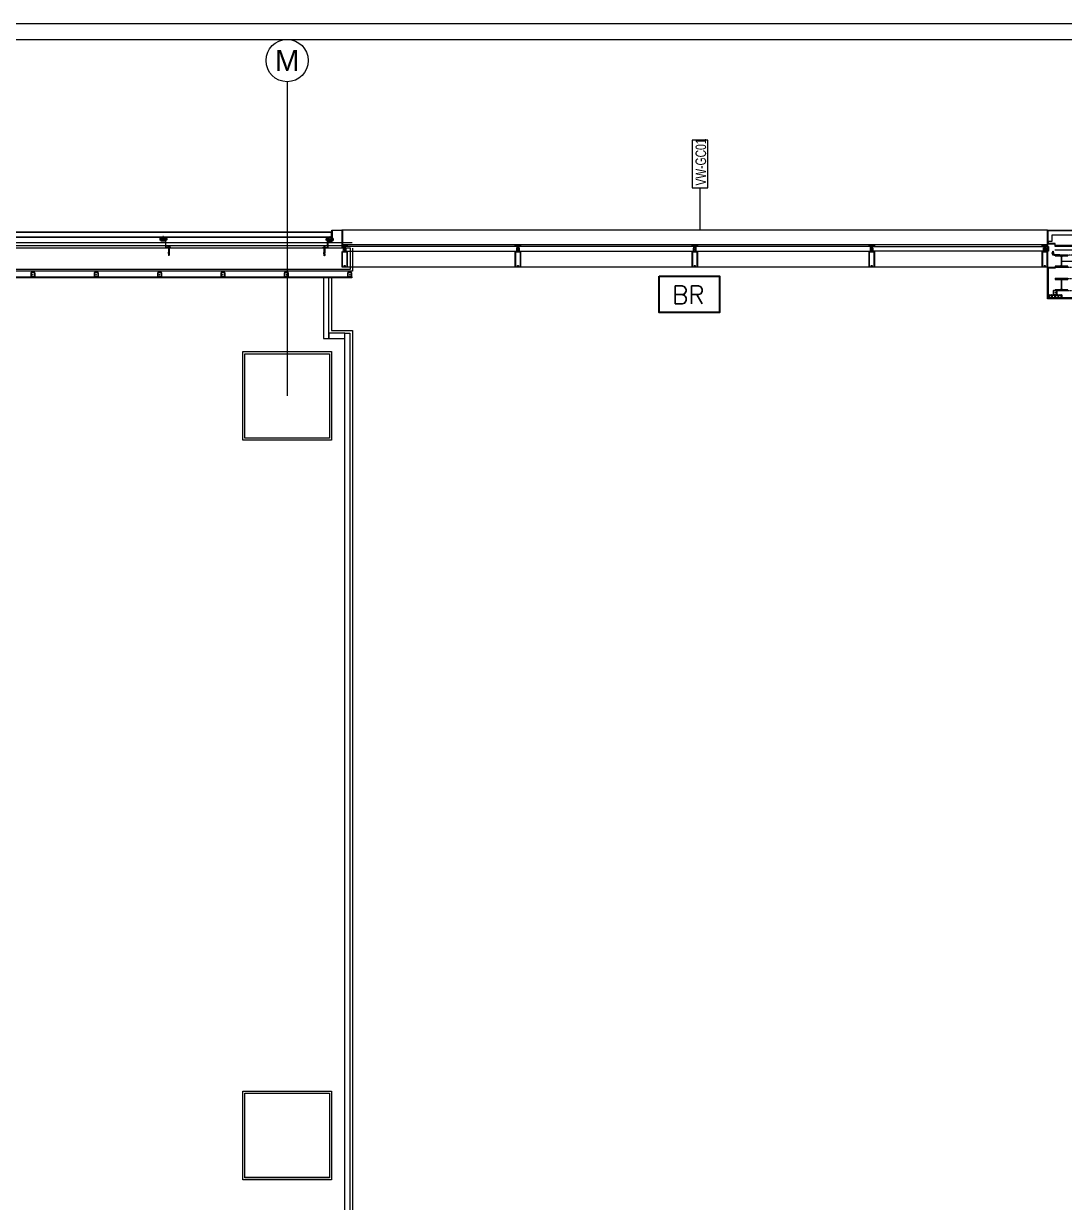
# Model space of a CAD drawing. Extents: x -3709 to 34975, y -230 to 8245.
# Drawn here: x 25986 to 26972, y 3089 to 4205 of the extents above; entities that cross this region are included whole.
import ezdxf
from ezdxf.enums import TextEntityAlignment as Align

# ---------------------------------------------------------------- set-up
doc = ezdxf.new("R2010")
doc.units = 0
for name, pattern in [('DOT2', [0.125, 0, -0.125]), ('Grundrisse$0$AUSGEZOGEN', [2, 1, 1]), ('HIDDEN', [0.375, 0.25, -0.125])]:
    doc.linetypes.add(name, pattern=pattern)
doc.layers.get('0').update_dxf_attribs({"color": 9, "lineweight": 9})
for name, color, linetype, lineweight in [('00', 9, 'Continuous', 9), ('01', 9, 'Continuous', 9), ('06C', 9, 'Continuous', 9), ('06D', 9, 'Continuous', 9), ('09P', 9, 'Continuous', 9), ('10', 9, 'Continuous', 9), ('10A', 9, 'Continuous', 9), ('11', 9, 'Continuous', 9), ('14', 9, 'Continuous', 9), ('15', 9, 'Continuous', 9), ('20', 9, 'DOT2', 9), ('22', 8, 'Continuous', 9), ('24', 9, 'Continuous', 9), ('33', 9, 'BATTING', 9), ('40A', 9, 'Continuous', 9), ('E-YANGIN', 7, 'Continuous', 30)]:
    doc.layers.add(name, color=color, linetype=linetype, lineweight=lineweight)
doc.styles.add('Arial', font='arial.ttf', dxfattribs={"height": 2.5})
doc.styles.add('E-YAZI', font='txttw.shx')
doc.linetypes.add('BATTING', pattern='A,0.0001,-0.1,[134,ltypeshp.shx,S=0.1,R=0,X=-0.1,Y=0],-0.2,[134,ltypeshp.shx,S=0.1,R=180,X=0.1,Y=0],-0.1', length=0.4001)

# ---------------------------------------------------------------- blocks, each defined once
blk = doc.blocks.new('p-kolon-80x80-vw')
at = {"layer": '01'}
blk.add_lwpolyline([(-40, -40), (-40, 40), (40, 40), (40, -40)], close=True, dxfattribs=at)
blk = doc.blocks.new('p-profil-21')
at = {"layer": '10A', "linetype": 'Continuous'}
for points in [[(2.4, 20.8), (2.3, 20.9), (-2.3, 20.9), (-2.4, 20.8), (-2.4, 20.2), (-2.3, 20.2), (-2.3, 20.1), (-2.4, 19.8), (-2.5, 19.8), (-2.5, 20.8), (-2.4, 21), (-2.4, 21), (2.3, 21), (2.5, 20.9), (2.5, 20.8), (2.5, 19.8), (2.4, 19.8), (2.3, 20.1), (2.3, 20.2), (2.4, 20.2)], [(2.5, 14.7), (2.5, 0.1), (2.5, 0), (2.3, 0), (-2.4, 0), (-2.5, 0.1), (-2.5, 0.1), (-2.5, 14.7), (-2.3, 14.7), (-2.2, 14.7), (-2.2, 14.6), (-2.3, 14.6), (-2.3, 14.4), (-1.9, 14.4), (-1.9, 14.4), (-1.8, 14.4), (-1.4, 14.4), (-1.4, 14.6), (-1.5, 14.6), (-1.5, 14.7), (-1.4, 14.7), (-1.1, 14.7), (-1.1, 14.6), (-1.2, 14.6), (-1.2, 14.4), (-0.7, 14.4), (-0.5, 14.5), (-0.5, 14.6), (-0.5, 15.7), (-0.5, 15.7), (-0.4, 15.7), (-0.2, 15.6), (-0.2, 15.6), (-0.2, 15.5), (-0.2, 15.4), (-0.2, 15.4), (-0.2, 15.4), (-0.2, 15.2), (-0.2, 15.2), (-0.2, 15.2), (-0.2, 15), (-0.2, 15), (-0.2, 15), (-0.2, 14.9), (-0.2, 14.8), (-0.2, 14.8), (-0.2, 14.7), (-0.2, 14.7), (-0.2, 14.6), (-0.2, 14.6), (-0.1, 14.4), (0, 14.3), (0.1, 14.4), (0.2, 14.6), (0.2, 14.7), (0.2, 14.7), (0.2, 14.8), (0.2, 14.9), (0.2, 14.9), (0.2, 15), (0.2, 15.1), (0.2, 15.1), (0.2, 15.1), (0.2, 15.3), (0.2, 15.3), (0.2, 15.3), (0.2, 15.4), (0.2, 15.5), (0.2, 15.5), (0.2, 15.6), (0.3, 15.6), (0.4, 15.7), (0.5, 15.7), (0.5, 15.7), (0.5, 14.6), (0.6, 14.5), (0.6, 14.4), (1.2, 14.4), (1.2, 14.6), (1.1, 14.6), (1.1, 14.7), (1.5, 14.7), (1.5, 14.7), (1.5, 14.6), (1.4, 14.6), (1.4, 14.4), (1.9, 14.4), (1.9, 14.4), (1.9, 14.4), (2.4, 14.4), (2.4, 14.6), (2.2, 14.6), (2.2, 14.7), (2.3, 14.7)], [(-2.1, 19.9), (-2, 19.9), (-2, 19.9), (-2, 19.8), (-2.4, 19.8), (-2.3, 20.2), (-2.2, 20.2), (-2.3, 20.2), (-2.3, 20.3), (-2.3, 20.3), (-2.3, 20.5), (-2.2, 20.6), (-2.1, 20.8), (-2.1, 20.8), (-2.1, 20.8), (-2.1, 20.7), (-2.1, 20.4), (-2, 20.3), (-1.1, 20.3), (-1, 20.2), (-1, 20.1), (-0.9, 20), (0, 20), (0, 20), (0, 20), (0.9, 20), (1, 20.1), (1, 20.2), (1.1, 20.3), (2, 20.3), (2, 20.4), (2, 20.7), (2.1, 20.8), (2.1, 20.8), (2.1, 20.8), (2.2, 20.6), (2.3, 20.5), (2.3, 20.3), (2.3, 20.3), (2.3, 20.2), (2.2, 20.2), (2.2, 20.2), (2.3, 19.8), (2, 19.8), (1.9, 19.9), (1.9, 19.9), (2.1, 19.9), (2.1, 20.1), (2, 20.2), (1.1, 20.2), (1.1, 19.9), (1.2, 19.9), (1.2, 19.9), (1.2, 19.8), (-1.2, 19.8), (-1.3, 19.9), (-1.3, 19.9), (-1.1, 19.9), (-1.1, 20.2), (-2, 20.2), (-2.1, 20.1)]]:
    blk.add_lwpolyline(points, close=True, dxfattribs=at)
blk.add_lwpolyline([(2.3, 14.1), (-2.3, 14.1), (-2.3, 0.2), (-0.2, 0.2), (-0.1, 0.3), (-0.1, 0.7), (-0.2, 0.8), (-0.2, 0.8), (-0.3, 0.8), (-0.3, 0.9), (-0.3, 0.9), (-0.4, 1), (-0.4, 1), (-0.4, 1), (-0.4, 1.1), (-0.5, 1.2), (-0.5, 1.2), (-0.5, 1.3), (-0.4, 1.3), (-0.4, 1.4), (-0.4, 1.4), (-0.4, 1.5), (-0.3, 1.5), (-0.3, 1.6), (-0.2, 1.6), (-0.1, 1.5), (-0.1, 1.3), (-0.2, 1.3), (-0.2, 1.3), (-0.2, 1.2), (-0.2, 1.1), (-0.2, 1.1), (-0.1, 1.1), (-0.1, 1), (0, 1), (0.1, 1), (0.1, 1.1), (0.1, 1.1), (0.2, 1.1), (0.2, 1.2), (0.2, 1.3), (0.1, 1.3), (0.1, 1.3), (0.1, 1.4), (0.1, 1.5), (0.2, 1.6), (0.3, 1.6), (0.3, 1.5), (0.3, 1.5), (0.4, 1.4), (0.4, 1.4), (0.4, 1.3), (0.4, 1.3), (0.4, 1.2), (0.4, 1.2), (0.4, 1.1), (0.4, 1), (0.4, 1), (0.4, 1), (0.3, 0.9), (0.3, 0.9), (0.2, 0.8), (0.2, 0.8), (0.2, 0.8), (0.1, 0.7), (0.1, 0.3), (0.1, 0.2), (2.3, 0.2), (2.3, 14.1)], dxfattribs=at)
at = {"layer": '10A', "linetype": 'Grundrisse$0$AUSGEZOGEN'}
for points in [[(-0.9, 18.2), (-0.9, 18.2), (-0.5, 18.3), (-0.5, 18.2), (-0.6, 18.1), (-0.6, 18.1), (-0.9, 18.1), (-1, 18), (-1.1, 17.9), (-1.1, 17.6), (-1.1, 17.5), (-1.2, 17.5), (-1.2, 17.6), (-1.2, 17.9), (-1.2, 17.9), (-1.2, 18), (-1.2, 18), (-1.1, 18), (-1.1, 18.1), (-1.1, 18.1), (-1, 18.2), (-1, 18.2)], [(-0.9, 17.3), (-0.9, 17.3), (-0.5, 17.4), (-0.5, 17.3), (-0.6, 17.2), (-0.6, 17.2), (-0.9, 17.2), (-1, 17.1), (-1.1, 17), (-1.1, 16.7), (-1.1, 16.7), (-1.2, 16.6), (-1.2, 16.7), (-1.2, 17), (-1.2, 17), (-1.2, 17.1), (-1.2, 17.1), (-1.1, 17.2), (-1.1, 17.2), (-1.1, 17.2), (-1, 17.3), (-1, 17.3)], [(-0.9, 16.4), (-0.9, 16.5), (-0.5, 16.5), (-0.5, 16.4), (-0.6, 16.3), (-0.6, 16.3), (-0.9, 16.3), (-1, 16.2), (-1.1, 16.1), (-1.1, 15.8), (-1.1, 15.8), (-1.2, 15.8), (-1.2, 15.8), (-1.2, 16.1), (-1.2, 16.1), (-1.2, 16.2), (-1.2, 16.2), (-1.1, 16.3), (-1.1, 16.3), (-1.1, 16.4), (-1, 16.4), (-1, 16.4)], [(0.5, 15.8), (0.3, 15.8), (0.2, 15.7), (0.2, 15.6), (0.2, 15.4), (0.2, 15.2), (0.2, 15.2), (0.2, 15.1), (0.2, 15.1), (0.2, 15.1), (0.2, 14.9), (0.2, 14.8), (0.2, 14.8), (0.1, 14.6), (0, 14.6), (-0.1, 14.6), (-0.2, 14.8), (-0.2, 14.8), (-0.2, 14.9), (-0.2, 15.1), (-0.2, 15.1), (-0.2, 15.1), (-0.2, 15.2), (-0.2, 15.2), (-0.2, 15.4), (-0.2, 15.6), (-0.2, 15.7), (-0.3, 15.8), (-0.5, 15.8), (-0.5, 18.6), (-0.5, 18.7), (-0.4, 18.9), (-0.4, 19), (-0.4, 19), (-0.5, 19), (-0.5, 19), (-0.5, 19), (-0.5, 19.6), (-0.4, 19.7), (-0.3, 19.6), (-0.3, 19.5), (-0.3, 19.5), (-0.4, 19.5), (-0.4, 19.2), (-0.3, 19.1), (0, 18.8), (0, 18.8), (0, 18.8), (0.3, 19.1), (0.4, 19.2), (0.4, 19.5), (0.3, 19.5), (0.3, 19.5), (0.3, 19.6), (0.4, 19.7), (0.5, 19.6), (0.5, 19.6), (0.5, 19), (0.5, 19), (0.4, 19), (0.4, 19), (0.4, 18.9), (0.5, 18.7), (0.5, 18.6)], [(0.9, 18.2), (0.9, 18.2), (0.5, 18.3), (0.5, 18.2), (0.5, 18.1), (0.6, 18.1), (0.9, 18.1), (1, 18), (1.1, 17.9), (1.1, 17.6), (1.1, 17.5), (1.1, 17.5), (1.2, 17.6), (1.2, 17.9), (1.2, 17.9), (1.2, 18), (1.1, 18), (1.1, 18), (1.1, 18.1), (1.1, 18.1), (1, 18.2), (1, 18.2)], [(0.9, 17.3), (0.9, 17.3), (0.5, 17.4), (0.5, 17.3), (0.5, 17.2), (0.6, 17.2), (0.9, 17.2), (1, 17.1), (1.1, 17), (1.1, 16.7), (1.1, 16.7), (1.1, 16.6), (1.2, 16.7), (1.2, 17), (1.2, 17), (1.2, 17.1), (1.1, 17.1), (1.1, 17.2), (1.1, 17.2), (1.1, 17.2), (1, 17.3), (1, 17.3)], [(0.9, 16.4), (0.9, 16.5), (0.5, 16.5), (0.5, 16.4), (0.5, 16.3), (0.6, 16.3), (0.9, 16.3), (1, 16.2), (1.1, 16.1), (1.1, 15.8), (1.1, 15.8), (1.1, 15.8), (1.2, 15.8), (1.2, 16.1), (1.2, 16.1), (1.2, 16.2), (1.1, 16.2), (1.1, 16.3), (1.1, 16.3), (1.1, 16.4), (1, 16.4), (1, 16.4)]]:
    blk.add_lwpolyline(points, close=True, dxfattribs=at)
blk = doc.blocks.new('*U52')
for points in [[(-0.1, -0.4), (-0.6, -0.4), (-0.6, 0.4), (-0.1, 0.4)], [(-0.1, 0.6), (0, 0.6), (0, -0.6), (-0.1, -0.6)], [(0.8, 0.6), (0.7, 0.6), (0.7, -0.6), (0.8, -0.6)], [(0.8, -0.4), (1.3, -0.4), (1.3, 0.4), (0.8, 0.4)]]:
    blk.add_lwpolyline(points, close=True)
for points in [[(0.7, 0.2), (0, 0.2)], [(0.7, -0.2), (0, -0.2)]]:
    blk.add_lwpolyline(points)
blk = doc.blocks.new('*U698')
for points in [[(-0.1, -0.4), (-0.6, -0.4), (-0.6, 0.4), (-0.1, 0.4)], [(-0.1, 0.6), (0, 0.6), (0, -0.6), (-0.1, -0.6)], [(1.1, 0.6), (1, 0.6), (1, -0.6), (1.1, -0.6)], [(1.1, -0.4), (1.5, -0.4), (1.5, 0.4), (1.1, 0.4)]]:
    blk.add_lwpolyline(points, close=True)
for points in [[(1, 0.2), (0, 0.2)], [(1, -0.2), (0, -0.2)]]:
    blk.add_lwpolyline(points)
blk = doc.blocks.new('*U697')
for points in [[(-0.1, -0.4), (-0.6, -0.4), (-0.6, 0.4), (-0.1, 0.4)], [(-0.1, 0.6), (0, 0.6), (0, -0.6), (-0.1, -0.6)], [(1.3, 0.6), (1.2, 0.6), (1.2, -0.6), (1.3, -0.6)], [(1.3, -0.4), (1.8, -0.4), (1.8, 0.4), (1.3, 0.4)]]:
    blk.add_lwpolyline(points, close=True)
for points in [[(1.2, 0.2), (0, 0.2)], [(1.2, -0.2), (0, -0.2)]]:
    blk.add_lwpolyline(points)
blk = doc.blocks.new('Prf-40x40')
for points in [[(1.5, -2), (-1.5, -2, -0.414214), (-2, -1.5), (-2, 1.5, -0.414214), (-1.5, 2), (1.5, 2, -0.414214), (2, 1.5), (2, -1.5, -0.414214)], [(1.5, -1.7), (-1.5, -1.7, -0.414214), (-1.7, -1.5), (-1.7, 1.5, -0.414214), (-1.5, 1.7), (1.5, 1.7, -0.414214), (1.7, 1.5), (1.7, -1.5, -0.414214)]]:
    blk.add_lwpolyline(points, format="xyb", close=True)
blk.add_point((0, 0))
blk = doc.blocks.new('VIDA-GY2')
for p, q in [((0, 6), (-3, 6)), ((0, 5), (-3, 5)), ((0, 9), (0, 6)), ((0, 9), (0, 6)), ((3, 6), (0, 6)), ((0, 5), (0, 2)), ((0, 5), (0, 2)), ((3, 5), (0, 5))]:
    blk.add_line(p, q)
blk.add_circle((0, 5), 5.4)
for centre, start, end in [((-1, 5), 166.2259, 193.7741), ((0, 7), 76.2259, 103.7741), ((0, 4), 256.2259, 283.7741), ((1, 5), 346.2259, 13.7741)]:
    blk.add_arc(centre, 2.1, start, end)
blk = doc.blocks.new('A$C24435FA4')
for p, q in [((6.8, 6.2, 0), (4, 6.2, 0)), ((4.2, 1.1, 0), (4, 1.1, 0)), ((4, 1.1, 0), (4, -1.1, 0)), ((4.2, 1.1, 0), (4.2, -1.1, 0)), ((4.3, 5.3, 0), (6.8, 5.3, 0)), ((4.3, 5.3, 0), (4.3, -5.3, 0)), ((4.3, -5.3, 0), (4.3, 5.3, 0)), ((4.3, 0.9, 0), (4.9, 0.9, 0)), ((4.3, 0.5, 0), (4.9, 0.5, 0)), ((5, 0.7, 0), (5, -0.7, 0)), ((5, 0.5, 0), (6.3, 0.5, 0)), ((5.2, -0.5, 0), (5.2, 0.5, 0)), ((5.3, -0.5, 0), (5.3, 0.5, 0)), ((5.5, -0.5, 0), (5.5, 0.5, 0)), ((5.7, -0.5, 0), (5.7, 0.5, 0)), ((5.8, -0.5, 0), (5.8, 0.5, 0)), ((6, -0.5, 0), (6, 0.5, 0)), ((6.1, -0.5, 0), (6.1, 0.5, 0)), ((6.3, -0.5, 0), (6.3, 0.5, 0)), ((6.8, 5.2, 0), (6.8, 6.2, 0)), ((6.8, -5.3, 0), (6.8, 5.3, 0)), ((4.2, -1.1, 0), (4, -1.1, 0)), ((4, -6.3, 0), (6.8, -6.3)), ((4.3, -0.5, 0), (4.9, -0.5, 0)), ((4.3, -1, 0), (4.9, -1, 0)), ((4.3, -5.3, 0), (6.8, -5.3, 0)), ((5, -0.5, 0), (6.3, -0.5, 0)), ((6.8, -6.3, 0), (6.8, -5.3, 0))]:
    blk.add_line(p, q)
for centre, radius, start, end in [((4.1, 6.3, 0), 0.129, 200.3002, 318.4444), ((4.1, 6.1, 0), 0.129, 200.3002, 318.4444), ((4.1, 5.9, 0), 0.129, 200.3002, 318.4444), ((4.1, 5.7, 0), 0.129, 200.3002, 318.4444), ((4.1, 5.5, 0), 0.129, 200.3002, 318.4444), ((4.1, 5.3, 0), 0.129, 200.3002, 318.4444), ((4.1, 5.1, 0), 0.129, 200.3002, 318.4444), ((4.1, 4.9, 0), 0.129, 200.3002, 318.4444), ((4.1, 4.7, 0), 0.129, 200.3002, 318.4444), ((4.1, 4.5, 0), 0.129, 200.3002, 318.4444), ((4.1, 4.3, 0), 0.129, 200.3002, 318.4444), ((4.1, 4.1, 0), 0.129, 200.3002, 318.4444), ((4.1, 3.9, 0), 0.129, 200.3002, 318.4444), ((4.1, 3.7, 0), 0.129, 200.3002, 318.4444), ((4.1, 3.5, 0), 0.129, 200.3002, 318.4444), ((4.1, 3.3, 0), 0.129, 200.3002, 318.4444), ((4.1, 3.1, 0), 0.129, 200.3002, 318.4444), ((4.1, 2.9, 0), 0.129, 200.3002, 318.4444), ((4.1, 2.7, 0), 0.129, 200.3002, 318.4444), ((4.1, 2.5, 0), 0.129, 200.3002, 318.4444), ((4.1, 2.3, 0), 0.129, 200.3002, 318.4444), ((4.1, 2.1, 0), 0.129, 200.3002, 318.4444), ((4.1, 1.9, 0), 0.129, 200.3002, 318.4444), ((4.1, 1.7, 0), 0.129, 200.3002, 318.4444), ((4.1, 1.5, 0), 0.129, 200.3002, 318.4444), ((4.1, 1.3, 0), 0.129, 200.3002, 318.4444), ((4.1, 1.1, 0), 0.129, 200.3002, 318.4444), ((4.1, 0.9, 0), 0.129, 200.3002, 318.4444), ((4.1, 0.7, 0), 0.129, 200.3002, 318.4444), ((4.1, 0.5, 0), 0.129, 200.3002, 318.4444), ((4.1, 0.3, 0), 0.129, 200.3002, 318.4444), ((4.1, 0.1, 0), 0.129, 200.3002, 318.4444), ((4.5, 0.7), 0.303, 132.075, 227.925), ((5.5, 0), 1.3, 157.3801, 202.6199), ((4.7, 0.7), 0.303, 312.075, 47.925), ((3.7, 0), 1.3, 337.3801, 22.6199), ((4.1, -0.1, 0), 0.129, 200.3002, 318.4444), ((4.1, -0.3, 0), 0.129, 200.3002, 318.4444), ((4.1, -0.5, 0), 0.129, 200.3002, 318.4444), ((4.1, -0.7, 0), 0.129, 200.3002, 318.4444), ((4.1, -0.9, 0), 0.129, 200.3002, 318.4444), ((4.1, -1.1, 0), 0.129, 200.3002, 318.4444), ((4.1, -1.3, 0), 0.129, 200.3002, 318.4444), ((4.1, -1.5, 0), 0.129, 200.3002, 318.4444), ((4.1, -1.7, 0), 0.129, 200.3002, 318.4444), ((4.1, -1.9, 0), 0.129, 200.3002, 318.4444), ((4.1, -2.1, 0), 0.129, 200.3002, 318.4444), ((4.1, -2.3, 0), 0.129, 200.3002, 318.4444), ((4.1, -2.5, 0), 0.129, 200.3002, 318.4444), ((4.1, -2.7, 0), 0.129, 200.3002, 318.4444), ((4.1, -2.9, 0), 0.129, 200.3002, 318.4444), ((4.1, -3.1, 0), 0.129, 200.3002, 318.4444), ((4.1, -3.3, 0), 0.129, 200.3002, 318.4444), ((4.1, -3.5, 0), 0.129, 200.3002, 318.4444), ((4.1, -3.7, 0), 0.129, 200.3002, 318.4444), ((4.1, -3.9, 0), 0.129, 200.3002, 318.4444), ((4.1, -4.1, 0), 0.129, 200.3002, 318.4444), ((4.1, -4.3, 0), 0.129, 200.3002, 318.4444), ((4.1, -4.5, 0), 0.129, 200.3002, 318.4444), ((4.1, -4.7, 0), 0.129, 200.3002, 318.4444), ((4.1, -4.9, 0), 0.129, 200.3002, 318.4444), ((4.1, -5.1, 0), 0.129, 200.3002, 318.4444), ((4.1, -5.3, 0), 0.129, 200.3002, 318.4444), ((4.1, -5.5, 0), 0.129, 200.3002, 318.4444), ((4.1, -5.7, 0), 0.129, 200.3002, 318.4444), ((4.1, -5.9, 0), 0.129, 200.3002, 318.4444), ((4.1, -6.1, 0), 0.129, 200.3002, 318.4444), ((4.5, -0.7), 0.303, 132.075, 227.925), ((4.7, -0.7), 0.303, 312.075, 47.925)]:
    blk.add_arc(centre, radius, start, end)
at = {"xscale": 0.09999999997671699, "yscale": 0.09999999997671699, "zscale": 0.09999999997671699, "rotation": 179.9999994663915}
for p in [(5.6, 3.5, 0), (5.6, -2.5, 0)]:
    blk.add_blockref('VIDA-GY2', p, dxfattribs=at)
at = {"layer": '10'}
blk.add_blockref('Prf-40x40', (2, 0), dxfattribs=at)
blk = doc.blocks.new('p-cephe-kose')
at = {"layer": '09P'}
h = blk.add_hatch(dxfattribs=at)
h.set_pattern_fill('ANSI31', color=256, scale=2, angle=180, style=0)
h.set_pattern_definition([(315, (-235.27782, -19.0209), (-0.176777, -0.176777), [])])
h.paths.add_polyline_path([(-228.2, -23.6), (-235, -23.6), (-235, -20), (-234.6, -20), (-234.6, -23.2), (-228.2, -23.2)])
h = blk.add_hatch(dxfattribs=at)
h.set_pattern_fill('ANSI31', color=256, scale=2, angle=90, style=0)
h.set_pattern_definition([(135, (-498170.25838, -156275.56962), (-0.1767766953, -0.1767766953), [])])
edge = h.paths.add_edge_path()
edge.add_line((-220.7, -23.6), (-232.7, -23.6))
edge.add_line((-232.7, -23.6), (-232.7, -24.4))
edge.add_line((-232.7, -24.4), (-228.2, -24.4))
edge.add_arc((-228.2, -25.6), 1.2, 0, 90, ccw=False)
edge.add_line((-227, -25.6), (-227, -33))
edge.add_arc((-228.2, -33), 1.2, -90, 0, ccw=False)
edge.add_line((-228.2, -34.2), (-232.7, -34.2))
edge.add_line((-232.7, -34.2), (-232.7, -35))
edge.add_line((-232.7, -35), (-220.7, -35))
edge.add_line((-220.7, -35), (-220.7, -34.2))
edge.add_line((-220.7, -34.2), (-225.3, -34.2))
edge.add_arc((-225.3, -33), 1.2, 180, 270, ccw=False)
edge.add_line((-226.5, -33), (-226.5, -25.6))
edge.add_arc((-225.3, -25.6), 1.2, 90, 180, ccw=False)
edge.add_line((-225.3, -24.4), (-220.7, -24.4))
edge.add_line((-220.7, -24.4), (-220.7, -23.6))
h = blk.add_hatch(dxfattribs=at)
h.set_pattern_fill('ANSI31', color=256, scale=2, angle=90, style=0)
h.set_pattern_definition([(135, (-498160.135, -156275.56962), (-0.1767766953, -0.1767766953), [])])
edge = h.paths.add_edge_path()
edge.add_line((-51.7, -23.6), (-63.7, -23.6))
edge.add_line((-63.7, -23.6), (-63.7, -24.4))
edge.add_line((-63.7, -24.4), (-59.1, -24.4))
edge.add_arc((-59.1, -25.6), 1.2, 0, 90, ccw=False)
edge.add_line((-57.9, -25.6), (-57.9, -33))
edge.add_arc((-59.1, -33), 1.2, -90, 0, ccw=False)
edge.add_line((-59.1, -34.2), (-63.7, -34.2))
edge.add_line((-63.7, -34.2), (-63.7, -35))
edge.add_line((-63.7, -35), (-51.7, -35))
edge.add_line((-51.7, -35), (-51.7, -34.2))
edge.add_line((-51.7, -34.2), (-56.2, -34.2))
edge.add_arc((-56.2, -33), 1.2, 180, 270, ccw=False)
edge.add_line((-57.4, -33), (-57.4, -25.6))
edge.add_arc((-56.2, -25.6), 1.2, 90, 180, ccw=False)
edge.add_line((-56.2, -24.4), (-51.7, -24.4))
edge.add_line((-51.7, -24.4), (-51.7, -23.6))
h = blk.add_hatch(dxfattribs=at)
h.set_pattern_fill('ANSI31', color=256, scale=2, angle=90, style=0)
h.set_pattern_definition([(135, (-15.31695, -44.59016), (-0.1767767, -0.1767767), [])])
edge = h.paths.add_edge_path()
edge.add_line((-15.3, -23.6), (-15.3, -35.6))
edge.add_line((-15.3, -35.6), (-16.1, -35.6))
edge.add_line((-16.1, -35.6), (-16.1, -31.1))
edge.add_arc((-17.3, -31.1), 1.2, 0, 90)
edge.add_line((-17.3, -29.9), (-24.7, -29.9))
edge.add_arc((-24.7, -31.1), 1.2, 90, 180)
edge.add_line((-25.9, -31.1), (-25.9, -35.6))
edge.add_line((-25.9, -35.6), (-26.7, -35.6))
edge.add_line((-26.7, -35.6), (-26.7, -23.6))
edge.add_line((-26.7, -23.6), (-25.9, -23.6))
edge.add_line((-25.9, -23.6), (-25.9, -28.2))
edge.add_arc((-24.7, -28.2), 1.2, 180, 270)
edge.add_line((-24.7, -29.4), (-17.3, -29.4))
edge.add_arc((-17.3, -28.2), 1.2, 270, 360)
edge.add_line((-16.1, -28.2), (-16.1, -23.6))
edge.add_line((-16.1, -23.6), (-15.3, -23.6))
h = blk.add_hatch(dxfattribs=at)
h.set_pattern_fill('ANSI31', color=256, scale=2, angle=90, style=0)
h.set_pattern_definition([(135, (-498170.25838, -156297.74955), (-0.1767766953, -0.1767766953), [])])
edge = h.paths.add_edge_path()
edge.add_line((-220.7, -45.8), (-232.7, -45.8))
edge.add_line((-232.7, -45.8), (-232.7, -46.6))
edge.add_line((-232.7, -46.6), (-228.2, -46.6))
edge.add_arc((-228.2, -47.8), 1.2, 360, 450, ccw=False)
edge.add_line((-227, -47.8), (-227, -55.2))
edge.add_arc((-228.2, -55.2), 1.2, 270, 360, ccw=False)
edge.add_line((-228.2, -56.4), (-232.7, -56.4))
edge.add_line((-232.7, -56.4), (-232.7, -57.2))
edge.add_line((-232.7, -57.2), (-220.7, -57.2))
edge.add_line((-220.7, -57.2), (-220.7, -56.4))
edge.add_line((-220.7, -56.4), (-225.3, -56.4))
edge.add_arc((-225.3, -55.2), 1.2, 180, 270, ccw=False)
edge.add_line((-226.5, -55.2), (-226.5, -47.8))
edge.add_arc((-225.3, -47.8), 1.2, 450, 540, ccw=False)
edge.add_line((-225.3, -46.6), (-220.7, -46.6))
edge.add_line((-220.7, -46.6), (-220.7, -45.8))
h = blk.add_hatch(dxfattribs=at)
h.set_pattern_fill('ANSI31', color=256, scale=2, angle=90, style=0)
h.set_pattern_definition([(135, (-498161.6788, -156326.59458), (-0.1767766953, -0.1767766953), [])])
edge = h.paths.add_edge_path()
edge.add_line((-51.7, -45.2), (-51.7, -57.2))
edge.add_line((-51.7, -57.2), (-52.5, -57.2))
edge.add_line((-52.5, -57.2), (-52.5, -52.6))
edge.add_arc((-53.7, -52.6), 1.2, 0, 90)
edge.add_line((-53.7, -51.4), (-61.1, -51.4))
edge.add_arc((-61.1, -52.6), 1.2, 90, 180)
edge.add_line((-62.3, -52.6), (-62.3, -57.2))
edge.add_line((-62.3, -57.2), (-63.1, -57.2))
edge.add_line((-63.1, -57.2), (-63.1, -45.2))
edge.add_line((-63.1, -45.2), (-62.3, -45.2))
edge.add_line((-62.3, -45.2), (-62.3, -49.7))
edge.add_arc((-61.1, -49.7), 1.2, 180, 270)
edge.add_line((-61.1, -50.9), (-53.7, -50.9))
edge.add_arc((-53.7, -49.7), 1.2, 270, 360)
edge.add_line((-52.5, -49.7), (-52.5, -45.2))
edge.add_line((-52.5, -45.2), (-51.7, -45.2))
at = {"layer": '06D'}
blk.add_lwpolyline([(-239.5, -10.5), (-235.5, -10.5), (-235.5, -4.5), (-235.5, -4.5), (-4.5, -4.5), (-4.5, -60.5), (-6.7, -60.5)], dxfattribs=at)
at = {"layer": '10'}
for points in [[(-228.2, -23.6), (-235, -23.6), (-235, -20), (-234.6, -20), (-234.6, -23.2), (-228.2, -23.2)], [(-39.7, -61.2), (-39.7, -60), (-39.8, -59.9), (-43.7, -59.9), (-43.8, -60), (-43.8, -61.2), (-43.7, -61.3), (-39.8, -61.3)], [(-39.9, -61), (-39.9, -60.2), (-40, -60.1), (-43.5, -60.1), (-43.6, -60.2), (-43.6, -61), (-43.5, -61.1), (-40, -61.1)]]:
    blk.add_lwpolyline(points, close=True, dxfattribs=at)
for points in [[(-220.7, -23.6), (-232.7, -23.6), (-232.7, -24.4), (-228.2, -24.4, -0.414214), (-227, -25.6), (-227, -33, -0.414214), (-228.2, -34.2), (-232.7, -34.2), (-232.7, -35), (-220.7, -35), (-220.7, -34.2), (-225.3, -34.2, -0.414214), (-226.5, -33), (-226.5, -25.6, -0.414214), (-225.3, -24.4), (-220.7, -24.4)], [(-51.7, -23.6), (-63.7, -23.6), (-63.7, -24.4), (-59.1, -24.4, -0.414214), (-57.9, -25.6), (-57.9, -33, -0.414214), (-59.1, -34.2), (-63.7, -34.2), (-63.7, -35), (-51.7, -35), (-51.7, -34.2), (-56.2, -34.2, -0.414214), (-57.4, -33), (-57.4, -25.6, -0.414214), (-56.2, -24.4), (-51.7, -24.4)], [(-15.3, -23.6), (-15.3, -35.6), (-16.1, -35.6), (-16.1, -31.1, 0.414214), (-17.3, -29.9), (-24.7, -29.9, 0.414214), (-25.9, -31.1), (-25.9, -35.6), (-26.7, -35.6), (-26.7, -23.6), (-25.9, -23.6), (-25.9, -28.2, 0.414214), (-24.7, -29.4), (-17.3, -29.4, 0.414214), (-16.1, -28.2), (-16.1, -23.6)], [(-51.7, -45.2), (-51.7, -57.2), (-52.5, -57.2), (-52.5, -52.6, 0.414214), (-53.7, -51.4), (-61.1, -51.4, 0.414214), (-62.3, -52.6), (-62.3, -57.2), (-63.1, -57.2), (-63.1, -45.2), (-62.3, -45.2), (-62.3, -49.7, 0.414214), (-61.1, -50.9), (-53.7, -50.9, 0.414214), (-52.5, -49.7), (-52.5, -45.2)]]:
    blk.add_lwpolyline(points, format="xyb", close=True, dxfattribs=at)
at = {"layer": '10', "elevation": 0}
blk.add_lwpolyline([(-220.7, -45.8), (-232.7, -45.8), (-232.7, -46.6), (-228.2, -46.6, -0.414214), (-227, -47.8), (-227, -55.2, -0.414214), (-228.2, -56.4), (-232.7, -56.4), (-232.7, -57.2), (-220.7, -57.2), (-220.7, -56.4), (-225.3, -56.4, -0.414214), (-226.5, -55.2), (-226.5, -47.8, -0.414214), (-225.3, -46.6), (-220.7, -46.6)], format="xyb", close=True, dxfattribs=at)
at = {"layer": '10A'}
for points in [[(-4.9, -64.5), (-0.5, -64.5), (-0.5, -0.5), (-239.5, -0.5), (-239.5, -13), (-240, -13), (-240, 0), (0, 0), (0, -65), (-4.9, -65)], [(-31.3, -51.6), (-31.3, -51.2), (-27.1, -51.2), (-27.1, -29.9), (-26.7, -29.9), (-26.7, -51.6)], [(-10.7, -51.2), (-14.9, -51.2), (-14.9, -29.9), (-15.3, -29.9), (-15.3, -51.6), (-10.7, -51.6)], [(-67.7, -59.1), (-67.7, -58.7), (-63.5, -58.7), (-63.5, -53.9), (-63.1, -53.9), (-63.1, -59.1)], [(-47.1, -58.9), (-51.3, -58.9), (-51.3, -53.9), (-51.7, -53.9), (-51.7, -59.3), (-47.1, -59.3)]]:
    blk.add_lwpolyline(points, close=True, dxfattribs=at)
blk.add_lwpolyline([(-6.8, -51.6), (-6.8, -14.6), (-6.8, -14.6), (-232.6, -14.6), (-232.6, -12.6), (-239.1, -12.6), (-239.1, -10.5), (-239.5, -10.5), (-239.5, -13), (-233, -13), (-233, -15), (-7.2, -15), (-7.2, -51.6)], dxfattribs=at)
at = {"layer": '14'}
for points in [[(-70, -65), (-240, -65), (-240, -35)], [(-240, -35), (-232.7, -35), (-232.7, -36), (-239, -36)], [(-70, -65), (-70, -60), (-71, -60), (-71, -64), (-239, -64), (-239, -36)]]:
    blk.add_lwpolyline(points, dxfattribs=at)
at = {"layer": '15'}
blk.add_lwpolyline([(-37.1, -65), (-37.1, -63.5), (-4.9, -63.5), (-4.9, -65)], close=True, dxfattribs=at)
at = {"layer": '20', "linetype": 'HIDDEN'}
for points in [[(-16.2, -23.6), (-220.7, -23.6)], [(-220.7, -35), (-26.7, -35)]]:
    blk.add_lwpolyline(points, dxfattribs=at)
at = {"layer": '20', "linetype": 'HIDDEN', "elevation": 0}
for points in [[(-220.7, -45.8), (-63.1, -45.8)], [(-220.7, -57.2), (-63.1, -57.2)]]:
    blk.add_lwpolyline(points, dxfattribs=at)
at = {"layer": '33', "ltscale": 0.25}
for points in [[(-232.9, -18.7), (-11.5, -18.7), (-11.5, -50.8)], [(-226.5, -29.3), (-27, -29.3), (-27, -29.3)]]:
    blk.add_lwpolyline(points, dxfattribs=at)
at = {"layer": '06D', "extrusion": (0, 0, -1), "zscale": -1}
for name, p, rotation in [('*U52', (235.3, -21.8), 180), ('A$C24435FA4', (232.7, -57.2, 0), 270), ('A$C24435FA4', (149.6, -57.2, 0), 270), ('A$C24435FA4', (77.3, -57.2), 270)]:
    blk.add_blockref(name, p, dxfattribs=dict(at, rotation=rotation))
at = {"layer": '10A', "extrusion": (0, 0, -1), "xscale": -1, "zscale": -1, "rotation": 270}
for name, p in [('*U697', (29.7, -52.4)), ('*U698', (12.3, -52.2)), ('*U697', (66.1, -59.8)), ('*U698', (48.7, -59.8))]:
    blk.add_blockref(name, p, dxfattribs=at)
blk = doc.blocks.new('p-cephe-birincikat-onkisim')
for p, q in [((-742.3, 1.5), (-742.3, -3)), ((-740.5, 1.5), (-740.5, -3))]:
    blk.add_line(p, q)
at = {"layer": '06D'}
for points in [[(-240, 17), (-908.1, 17)], [(-240, 3), (-903.1, 3)], [(-240, -18), (-903.1, -18)]]:
    blk.add_lwpolyline(points, dxfattribs=at)
at = {"layer": '10'}
blk.add_lwpolyline([(-240, 17), (0, 17), (0, -48), (-240, -48)], close=True, dxfattribs=at)
at = {"layer": '15', "linetype": 'Continuous'}
for points in [[(-905, -3), (-742.3, -3), (-742.3, 1.5), (-905, 1.5)], [(-740.5, -3), (-574.8, -3), (-574.8, 1.5), (-740.5, 1.5)], [(-573, -3), (-407.4, -3), (-407.4, 1.5), (-573, 1.5)], [(-405.6, 1.5), (-239, 1.5), (-239, -3), (-405.6, -3)]]:
    blk.add_lwpolyline(points, close=True, dxfattribs=at)
for name, p in [('p-cephe-kose', (0, 17)), ('p-profil-21', (-905.5, -18)), ('p-profil-21', (-741.4, -18)), ('p-profil-21', (-573.9, -18)), ('p-profil-21', (-406.4, -18)), ('p-profil-21', (-242.5, -18))]:
    blk.add_blockref(name, p)
blk = doc.blocks.new('cxvxv')
for p, q in [((-21988.4, 8561, 0), (-21988.4, 8560.3, 0)), ((-21988.4, 8560.3, 0), (-21986.6, 8560.3, 0)), ((-21986.9, 8561.1, 0), (-21988.2, 8561.1, 0)), ((-21988, 8561.2, 0), (-21987, 8561.3, 0)), ((-21988, 8561.3, 0), (-21988, 8561.3, 0)), ((-21988, 8561.2, 0), (-21988, 8561.3, 0)), ((-21988, 8561.3, 0), (-21987.9, 8561.3, 0)), ((-21988, 8561.1, 0), (-21987, 8561.2, 0)), ((-21988, 8561.1, 0), (-21988, 8561.2, 0)), ((-21988, 8561.2, 0), (-21988, 8561.2, 0)), ((-21988, 8561.1, 0), (-21988, 8561.1, 0)), ((-21988, 8561.1, 0), (-21988, 8561.1, 0)), ((-21988, 8561.1, 0), (-21988, 8561.1, 0)), ((-21988, 8561, 0), (-21988, 8560.3, 0)), ((-21988, 8560.3, 0), (-21987, 8560.3, 0)), ((-21988, 8560.3, 0), (-21988, 8560.3, 0)), ((-21988, 8560.1, 0), (-21988, 8555.6, 0)), ((-21987.5, 8561.3, 0), (-21987.9, 8561.3, 0)), ((-21987.7, 8561, 0), (-21987.7, 8561.1, 0)), ((-21987.7, 8561.1, 0), (-21987.7, 8561.1, 0)), ((-21987.5, 8561.3, 0), (-21987.1, 8561.3, 0)), ((-21987.1, 8561.3, 0), (-21987.1, 8561.2, 0)), ((-21987, 8561.3, 0), (-21987.1, 8561.3, 0)), ((-21987.1, 8561.3, 0), (-21987, 8561.3, 0)), ((-21987, 8561.3, 0), (-21987.1, 8561.3, 0)), ((-21987, 8561.3, 0), (-21987.1, 8561.3, 0)), ((-21987.1, 8561.2, 0), (-21987, 8561.2, 0)), ((-21987, 8561.2, 0), (-21987.1, 8561.2, 0)), ((-21987.1, 8561.2, 0), (-21987.1, 8561.1, 0)), ((-21987.1, 8561.1, 0), (-21987, 8561.1, 0)), ((-21987.1, 8560.6, 0), (-21987.1, 8561, 0)), ((-21987.1, 8560.6, 0), (-21987.1, 8560.3, 0)), ((-21987.1, 8560.3, 0), (-21987.1, 8560.3, 0)), ((-21987.1, 8555.6, 0), (-21987.1, 8560.1, 0)), ((-21987, 8560.3, 0), (-21987, 8560.3, 0)), ((-21987, 8555.6, 0), (-21987, 8560.1, 0)), ((-21986.6, 8560.3, 0), (-21986.6, 8561, 0)), ((-21988.4, 8555.4, 0), (-21986.6, 8555.4, 0)), ((-21988.4, 8554.7, 0), (-21988.4, 8555.4, 0)), ((-21986.9, 8554.7, 0), (-21988.2, 8554.7, 0)), ((-21988, 8555.4, 0), (-21987, 8555.4, 0)), ((-21988, 8554.7, 0), (-21988, 8555.4, 0)), ((-21988, 8555.4, 0), (-21988, 8555.4, 0)), ((-21987.1, 8555.1, 0), (-21987.1, 8555.4, 0)), ((-21987.1, 8555.4, 0), (-21987.1, 8555.4, 0)), ((-21987.1, 8555.1, 0), (-21987.1, 8554.7, 0)), ((-21987, 8555.4, 0), (-21987, 8555.4, 0)), ((-21986.6, 8555.4, 0), (-21986.6, 8554.7, 0))]:
    blk.add_line(p, q)
at = {"elevation": 0}
for points in [[(-21986.3, 8560.1), (-21988.7, 8560.1), (-21988.7, 8560.3), (-21986.3, 8560.3)], [(-21986.3, 8555.6), (-21988.7, 8555.6), (-21988.7, 8555.4), (-21986.3, 8555.4)]]:
    blk.add_lwpolyline(points, close=True, dxfattribs=at)
for points in [[(-21988, 8560.3), (-21988, 8560.3)], [(-21988, 8560.1), (-21988, 8555.6)], [(-21988, 8555.4), (-21988, 8555.4)]]:
    blk.add_lwpolyline(points, dxfattribs=at)
for centre, radius, start, end in [((-21988.2, 8560.8, 0), 0.315, 45.8497, 134.1503), ((-21987.5, 8560, 0), 1.12, 66.8701, 113.1299), ((-21987.5, 8560, 0), 1.12, 66.8701, 113.1299), ((-21986.9, 8560.8, 0), 0.313, 45.449, 134.551), ((-21988.2, 8555, 0), 0.315, 225.8497, 314.1503), ((-21987.5, 8555.8, 0), 1.12, 246.8701, 293.1299), ((-21987.5, 8555.8, 0), 1.12, 246.8701, 293.1299), ((-21986.9, 8555, 0), 0.313, 225.449, 314.551)]:
    blk.add_arc(centre, radius, start, end)
blk = doc.blocks.new('VIDA')
for p, q in [((-18072, 6524), (-18070, 6525)), ((-18072, 6524), (-18072, 6524)), ((-18072, 6524), (-18072, 6524)), ((-18070, 6523), (-18072, 6524)), ((-18070, 6525), (-18071, 6523)), ((-18071, 6523), (-18070, 6525)), ((-18070, 6523), (-18069, 6525)), ((-18070, 6525), (-18070, 6525)), ((-18070, 6525), (-18070, 6524)), ((-18070, 6524), (-18070, 6525)), ((-18070, 6525), (-18070, 6525)), ((-18070, 6525), (-18070, 6525)), ((-18070, 6525), (-18069, 6525)), ((-18070, 6524), (-18070, 6524)), ((-18069, 6522), (-18070, 6523)), ((-18070, 6523), (-18070, 6523)), ((-18069, 6523), (-18068, 6525)), ((-18069, 6522), (-18069, 6525)), ((-18069, 6525), (-18069, 6522)), ((-18069, 6525), (-18069, 6525)), ((-18069, 6525), (-18069, 6525)), ((-18069, 6525), (-18069, 6525)), ((-18069, 6525), (-18069, 6525)), ((-18069, 6525), (-18068, 6525)), ((-18069, 6523), (-18069, 6522)), ((-18068, 6522), (-18069, 6523)), ((-18069, 6523), (-18069, 6523)), ((-18069, 6522), (-18069, 6522)), ((-18067, 6525), (-18068, 6522)), ((-18068, 6523), (-18067, 6525)), ((-18068, 6525), (-18068, 6523)), ((-18068, 6522), (-18068, 6525)), ((-18068, 6525), (-18068, 6525)), ((-18068, 6525), (-18068, 6522)), ((-18068, 6525), (-18068, 6525)), ((-18068, 6525), (-18068, 6525)), ((-18068, 6525), (-18067, 6525)), ((-18068, 6523), (-18068, 6522)), ((-18068, 6522), (-18068, 6523)), ((-18068, 6523), (-18068, 6523)), ((-18068, 6523), (-18068, 6522)), ((-18067, 6522), (-18068, 6522)), ((-18068, 6522), (-18068, 6522)), ((-18066, 6525), (-18067, 6525)), ((-18067, 6523), (-18066, 6525)), ((-18066, 6525), (-18067, 6522)), ((-18067, 6525), (-18067, 6523)), ((-18067, 6522), (-18067, 6525)), ((-18067, 6525), (-18067, 6525)), ((-18067, 6525), (-18067, 6525)), ((-18067, 6525), (-18067, 6525)), ((-18067, 6522), (-18067, 6523)), ((-18067, 6523), (-18067, 6522)), ((-18067, 6523), (-18067, 6523)), ((-18067, 6523), (-18067, 6522)), ((-18066, 6522), (-18067, 6522)), ((-18066, 6525), (-18066, 6525)), ((-18066, 6525), (-18066, 6525)), ((-18066, 6525), (-18066, 6525)), ((-18066, 6525), (-18066, 6523)), ((-18066, 6522), (-18066, 6525)), ((-18065, 6525), (-18066, 6522)), ((-18066, 6523), (-18065, 6525)), ((-18066, 6525), (-18065, 6525)), ((-18066, 6523), (-18066, 6523)), ((-18066, 6523), (-18066, 6522)), ((-18066, 6523), (-18066, 6522)), ((-18066, 6522), (-18066, 6523)), ((-18065, 6522), (-18066, 6522)), ((-18065, 6525), (-18065, 6523)), ((-18065, 6522), (-18065, 6525)), ((-18065, 6525), (-18065, 6525)), ((-18065, 6525), (-18065, 6525)), ((-18065, 6525), (-18065, 6525)), ((-18065, 6525), (-18064, 6525)), ((-18065, 6523), (-18064, 6525)), ((-18064, 6525), (-18065, 6522)), ((-18065, 6522), (-18064, 6525)), ((-18065, 6523), (-18065, 6522)), ((-18065, 6523), (-18065, 6523)), ((-18065, 6523), (-18065, 6522)), ((-18065, 6522), (-18065, 6523)), ((-18064, 6523), (-18065, 6522)), ((-18064, 6523), (-18065, 6522)), ((-18065, 6522), (-18065, 6522)), ((-18064, 6525), (-18064, 6525)), ((-18064, 6525), (-18064, 6525)), ((-18064, 6525), (-18064, 6525)), ((-18064, 6525), (-18064, 6523)), ((-18064, 6522), (-18062, 6525)), ((-18062, 6525), (-18064, 6522)), ((-18064, 6523), (-18062, 6525)), ((-18062, 6525), (-18064, 6525)), ((-18064, 6523), (-18064, 6523)), ((-18062, 6523), (-18064, 6522)), ((-18062, 6523), (-18064, 6522)), ((-18064, 6522), (-18064, 6523)), ((-18064, 6522), (-18064, 6522)), ((-18063, 6522), (-18062, 6525)), ((-18061, 6525), (-18063, 6523)), ((-18062, 6525), (-18063, 6525)), ((-18062, 6523), (-18063, 6522)), ((-18063, 6522), (-18061, 6523)), ((-18062, 6523), (-18063, 6522)), ((-18063, 6523), (-18061, 6523)), ((-18063, 6522), (-18061, 6522)), ((-18062, 6525), (-18061, 6525)), ((-18062, 6525), (-18062, 6525)), ((-18062, 6525), (-18062, 6525)), ((-18062, 6525), (-18062, 6525)), ((-18061, 6525), (-18062, 6525)), ((-18062, 6523), (-18061, 6525)), ((-18061, 6525), (-18062, 6522)), ((-18062, 6522), (-18061, 6525)), ((-18061, 6523), (-18062, 6525)), ((-18062, 6525), (-18061, 6522)), ((-18062, 6525), (-18062, 6523)), ((-18062, 6525), (-18062, 6525)), ((-18062, 6525), (-18061, 6525)), ((-18062, 6523), (-18062, 6523)), ((-18062, 6522), (-18062, 6523)), ((-18061, 6523), (-18062, 6522)), ((-18061, 6523), (-18062, 6522)), ((-18062, 6522), (-18062, 6522)), ((-18061, 6525), (-18060, 6525)), ((-18061, 6525), (-18061, 6525)), ((-18061, 6525), (-18061, 6525)), ((-18061, 6525), (-18061, 6525)), ((-18061, 6525), (-18061, 6523)), ((-18061, 6522), (-18060, 6525)), ((-18060, 6525), (-18061, 6522)), ((-18061, 6523), (-18060, 6525)), ((-18061, 6523), (-18061, 6523)), ((-18060, 6523), (-18061, 6522)), ((-18060, 6523), (-18061, 6522)), ((-18061, 6522), (-18061, 6523)), ((-18061, 6522), (-18061, 6522)), ((-18060, 6525), (-18060, 6525)), ((-18060, 6525), (-18060, 6525)), ((-18060, 6525), (-18060, 6525)), ((-18060, 6525), (-18060, 6525)), ((-18060, 6525), (-18060, 6523)), ((-18060, 6523), (-18060, 6525)), ((-18059, 6525), (-18060, 6522)), ((-18060, 6522), (-18059, 6525)), ((-18060, 6525), (-18059, 6525)), ((-18059, 6524), (-18060, 6523)), ((-18060, 6522), (-18060, 6523)), ((-18060, 6523), (-18060, 6522)), ((-18060, 6523), (-18060, 6522)), ((-18060, 6523), (-18060, 6523)), ((-18060, 6523), (-18059, 6523)), ((-18060, 6522), (-18060, 6522)), ((-18058, 6527), (-18059, 6527)), ((-18059, 6521), (-18059, 6527)), ((-18059, 6525), (-18059, 6525)), ((-18058, 6521), (-18059, 6521))]:
    blk.add_line(p, q)
for points in [[(-18069, 6525), (-18069, 6523)], [(-18057, 6524), (-18057, 6524), (-18057, 6524), (-18057, 6523)]]:
    blk.add_lwpolyline(points)
for start, end in [(7.5095, 35.2427), (324.7573, 352.4905)]:
    blk.add_arc((-18062, 6524), 5.21, start, end)
blk = doc.blocks.new('çelik dübel')
at = {"ltscale": 7}
for p, q in [((-87, -2), (-85, 2)), ((-85, -6), (-85, 2)), ((-68, 2), (-85, 2)), ((-75, -6), (-75, 2)), ((-70, -6), (-70, 2)), ((-68, 3), (-58, 2)), ((-68, -7), (-68, 3)), ((-58, -6), (-58, 2)), ((-53, 2), (-58, 2)), ((-8, 2), (-58, 2)), ((-53, -6), (-53, 2)), ((-25, -6), (-25, 2)), ((-25, -6), (-24, 2)), ((-23, -6), (-22, 2)), ((-21, -6), (-20, 2)), ((-19, -6), (-18, 2)), ((-17, -6), (-16, 2)), ((-85, -6), (-87, -2)), ((-68, -6), (-85, -6)), ((-68, -7), (-58, -6)), ((-53, -5), (-58, -5)), ((-8, -6), (-58, -6))]:
    blk.add_line(p, q, dxfattribs=at)
for p, q in [((-15, -6), (-14, 2)), ((-13, -6), (-12, 2)), ((-11, -6), (-10, 1)), ((-10, -9), (-10, 5)), ((-9, 5), (-10, 5)), ((-10, 3), (-10, 5)), ((-9, -9), (-9, 5)), ((-8, 2), (-8, 3)), ((-8, -4), (-8, 0)), ((-5, 4), (-7, 4)), ((-5, 1), (-7, 1)), ((-4, 2), (-4, 3)), ((-1, 2), (-4, 2)), ((-4, -4), (-4, 0)), ((-3, -6), (-2, 2)), ((-1, -6), (0, 1)), ((0, -5), (0, 1)), ((-10, -7), (-10, -9)), ((-9, -9), (-10, -9)), ((-8, -6), (-8, -7)), ((-5, -5), (-7, -5)), ((-5, -8), (-7, -8)), ((-4, -6), (-4, -7)), ((-1, -6), (-4, -6))]:
    blk.add_line(p, q)
for points in [[(-68, 1), (-67, 0), (-67, 0), (-67, 0), (-66, -1), (-66, -1), (-66, -2), (-65, -2), (-65, -3), (-65, -3), (-65, -3), (-65, -3), (-64, -4), (-64, -4), (-64, -3), (-64, -3), (-63, -3), (-63, -3), (-63, -3), (-63, -2), (-62, -2), (-62, -2), (-62, -1), (-62, -1), (-61, -1), (-61, -1), (-61, -1), (-61, 0), (-61, 0), (-60, -1), (-60, -1), (-60, -1), (-60, -1), (-60, -1), (-60, -2), (-59, -2), (-59, -3), (-59, -3), (-59, -3), (-58, -3), (-58, -3)], [(-68, 0), (-68, 0), (-68, 0), (-68, -1), (-68, -1), (-68, -1), (-68, -1), (-68, -1), (-68, -1), (-68, -1), (-68, -1), (-68, -1), (-67, -1), (-67, -1), (-67, -1), (-67, -1), (-67, -1), (-67, -1), (-67, -1), (-67, -1), (-67, -1), (-67, -1), (-67, -1), (-67, -1), (-67, -1), (-67, -1), (-67, -1), (-67, -2), (-67, -2), (-67, -2), (-67, -2), (-67, -2), (-67, -2), (-67, -2), (-67, -2), (-67, -2), (-67, -2), (-67, -2), (-67, -2), (-67, -2), (-67, -2), (-67, -2), (-67, -2), (-66, -2), (-66, -3), (-66, -3), (-66, -3), (-66, -3), (-66, -3), (-66, -3), (-66, -3), (-66, -3), (-66, -3), (-66, -3), (-66, -3), (-66, -3), (-66, -3), (-66, -3), (-66, -3), (-66, -3), (-66, -3), (-66, -4), (-66, -4), (-66, -4), (-66, -4), (-66, -4), (-66, -4), (-66, -4), (-66, -4), (-66, -4), (-66, -4), (-66, -4), (-65, -4), (-65, -4), (-65, -4), (-65, -4), (-65, -4), (-65, -4), (-65, -4), (-65, -4), (-65, -4), (-65, -4), (-65, -4), (-65, -4), (-65, -4), (-65, -4), (-65, -5), (-65, -5), (-65, -5), (-64, -5), (-64, -5), (-64, -5), (-64, -5), (-64, -5), (-64, -5), (-64, -5), (-64, -5), (-64, -5), (-64, -5), (-64, -4), (-64, -4), (-64, -4), (-64, -4), (-64, -4), (-64, -4), (-63, -4), (-63, -4), (-63, -4), (-63, -4), (-63, -4), (-63, -4), (-63, -4), (-63, -4), (-63, -4), (-63, -4), (-63, -4), (-63, -4), (-63, -4), (-63, -4), (-63, -4), (-63, -4), (-63, -4), (-63, -4), (-63, -4), (-63, -4), (-63, -4), (-63, -4), (-63, -4), (-63, -4), (-62, -4), (-62, -4), (-62, -3), (-62, -3), (-62, -3), (-62, -3), (-62, -3), (-62, -3), (-62, -3), (-62, -3), (-62, -3), (-62, -3), (-62, -3), (-62, -3), (-62, -3), (-62, -3), (-62, -3), (-62, -3), (-62, -3), (-62, -3), (-62, -3), (-62, -3), (-62, -3), (-62, -3), (-62, -3), (-62, -3), (-62, -3), (-62, -2), (-61, -2), (-61, -2), (-61, -2), (-61, -2), (-61, -2), (-61, -2), (-61, -2), (-61, -2), (-61, -2), (-61, -2), (-61, -2), (-61, -2), (-61, -2), (-61, -2), (-61, -2), (-61, -2), (-61, -2), (-61, -2), (-61, -2), (-61, -2), (-61, -2), (-61, -2), (-61, -2), (-61, -2), (-61, -2), (-61, -2), (-61, -2), (-61, -2), (-61, -2), (-61, -2), (-61, -2), (-61, -2), (-61, -2), (-61, -2), (-61, -2), (-61, -2), (-61, -2), (-61, -2), (-61, -2), (-61, -2), (-61, -2), (-61, -2), (-61, -2), (-60, -2), (-60, -2), (-60, -2), (-60, -2), (-60, -3), (-60, -3), (-60, -3), (-60, -3), (-60, -3), (-60, -3), (-60, -3), (-60, -3), (-60, -3), (-60, -3), (-60, -3), (-60, -3), (-60, -3), (-60, -3), (-60, -3), (-60, -3), (-60, -3), (-60, -3), (-60, -4), (-60, -4), (-60, -4), (-60, -4), (-60, -4), (-60, -4), (-59, -4), (-59, -4), (-59, -4), (-59, -4), (-59, -4), (-59, -4), (-59, -4), (-59, -4), (-59, -4), (-59, -4), (-58, -4), (-58, -4), (-58, -5)]]:
    blk.add_lwpolyline(points)
for centre, start, end in [((-7, 3), 90, 180), ((-7, 2), 180, 270), ((-7, 0), 90, 180), ((-5, 3), 0, 90), ((-5, 2), 270, 0), ((-5, 0), 0, 90), ((-1, 1), 0, 90), ((-7, -4), 180, 270), ((-7, -6), 90, 180), ((-7, -7), 180, 270), ((-5, -4), 270, 0), ((-5, -6), 0, 90), ((-5, -7), 270, 0), ((-1, -5), 270, 0)]:
    blk.add_arc(centre, 1, start, end)
blk = doc.blocks.new('kjdol')
at = {"ltscale": 10, "elevation": -278.9}
blk.add_lwpolyline([(77394.1, 60089.9), (77403.3, 60089.9, 0.460237), (77404.2, 60090.8), (77404.2, 60094.9), (77403.8, 60094.9), (77403.8, 60091.3, -0.414214), (77402.8, 60090.3), (77394.1, 60090.3)], format="xyb", close=True, dxfattribs=at)
at = {"elevation": -249.8}
for points in [[(77398, 60089.9), (77398, 60085.9), (77394, 60085.9), (77394, 60089.9)], [(77397.8, 60089.7), (77397.8, 60086.1), (77394.2, 60086.1), (77394.2, 60089.7)]]:
    blk.add_lwpolyline(points, close=True, dxfattribs=at)
at = {"xscale": 0.1000000000058208, "yscale": 0.1000000000058208, "zscale": 0.1000000000058208, "rotation": 180}
blk.add_blockref('VIDA', (75587.8, 60740.3, -249.8), dxfattribs=at)
blk.add_blockref('cxvxv', (99383.5, 51530.1, -249.8))
at = {"extrusion": (0, 0, -1), "xscale": 0.1000000000058208, "yscale": 0.1000000000058208, "zscale": -0.0999999999999091}
blk.add_blockref('çelik dübel', (-77402.7, 60093.4, 459.2), dxfattribs=at)
blk = doc.blocks.new('cephekompozit2.kat')
at = {"layer": '10A'}
blk.add_lwpolyline([(3171.7, 29665.5), (2343.9, 29665.5), (2343.9, 29661), (3171.7, 29661)], close=True, dxfattribs=at)
at = {"layer": '10A', "elevation": 29.1}
blk.add_lwpolyline([(3168.3, 29660.7), (3168.3, 29661), (3172, 29661), (3172, 29667.5), (3182, 29667.5), (3182, 29656.5), (3182, 29656.5), (3182, 29650.5), (3181.7, 29650.5), (3181.7, 29667.2), (3172.3, 29667.2), (3172.3, 29660.7), (3168.3, 29660.7)], dxfattribs=at)
at = {"layer": '33', "ltscale": 0.2}
blk.add_lwpolyline([(3171.7, 25868), (2347.5, 25868), (2347.5, 25967.8), (687.5, 25967.8), (687.5, 27013), (687.4, 29553), (2347.5, 29553), (2347.5, 29653), (3181.7, 29653)], dxfattribs=at)
at = {"layer": '10', "rotation": 270}
blk.add_blockref('kjdol', (-57075.5, 107055, 249.8), dxfattribs=at)
at = {"layer": '10', "xscale": -1, "rotation": 90}
blk.add_blockref('kjdol', (63258.2, 107054.7, 278.9), dxfattribs=at)
blk = doc.blocks.new('0_aks')
at = {"linetype": 'Continuous'}
blk.add_circle((0, 0), 2, dxfattribs=at)
at = {"style": 'Arial'}
blk.add_attdef('AKS', text='', height=2, dxfattribs=at).set_placement((0, 0), align=Align.MIDDLE_CENTER)
blk = doc.blocks.new('p-aks_vw')
at = {"layer": '24', "ltscale": 2}
blk.add_lwpolyline([(4840, 3837.5), (4840, 3540)], dxfattribs=at)
at = {"layer": '24', "xscale": 10, "yscale": 10, "zscale": 10}
blk.add_blockref('0_aks', (4840, 3857.5), dxfattribs=at).add_auto_attribs({'AKS': 'M'})
blk = doc.blocks.new('0_wallno')
at = {"color": 0}
blk.add_lwpolyline([(-17, 1.5), (-8, 1.5), (-8, -1.5), (-17, -1.5)], close=True, dxfattribs=at)
blk.add_lwpolyline([(-8, 0), (0, 0)], dxfattribs=at)
at = {"color": 0, "style": 'Arial'}
blk.add_attdef('DUVARNO', text='', height=2, dxfattribs=at).set_placement((-12.5, 0), align=Align.MIDDLE_CENTER)
blk = doc.blocks.new('BEAM (IŞIN) DEDEKTÖR (RECİEVER)')
at = {"layer": 'E-YANGIN', "color": 4}
blk.add_lwpolyline([(-33.6, 40.6), (33.6, 40.6), (33.6, 0), (-33.6, 0)], close=True, dxfattribs=at)
at = {"layer": 'E-YANGIN', "color": 3, "style": 'E-YAZI'}
blk.add_text('BR', height=20, dxfattribs=at).set_placement((-19.1, 9.7))

msp = doc.modelspace()

# ---------------------------------------------------------------- linework, layer by layer
at = {"layer": '00'}
msp.add_lwpolyline([(25475.84, 3972.5), (26295.84, 3972.5), (26295.84, 3992.5), (25455.84, 3992.5), (25455.84, 3892.5), (25475.84, 3892.5)], close=True, dxfattribs=at)
at = {"layer": '06C'}
msp.add_lwpolyline([(26277.84, 3964.26), (26277.84, 3914.5), (26297.84, 3914.5), (26297.84, 290.44), (26277.84, 290.44), (26277.83, 241.5)], dxfattribs=at)
at = {"layer": '06D', "elevation": 29.1}
msp.add_lwpolyline([(26297.31, 3997.5), (25450.84, 3997.5), (25450.84, 3897.5), (23790.84, 3897.5), (23790.84, 307.5), (25450.84, 307.5), (25450.84, 207.5), (26295.54, 207.5)], dxfattribs=at)
at = {"layer": '06D'}
for points in [[(26270.34, 3964.26), (26270.34, 3907), (26275.34, 3907)], [(26275.34, 3907), (26275.34, 3964.26)], [(26290.34, 3912), (26275.34, 3912), (26275.34, 3907), (26290.34, 3907)]]:
    msp.add_lwpolyline(points, dxfattribs=at)
msp.add_lwpolyline([(26290.34, 3912), (26295.34, 3912), (26295.34, 1650.5), (26290.34, 1650.5)], close=True, dxfattribs=at)
at = {"layer": '11', "elevation": -29.1}
msp.add_lwpolyline([(25477.84, 3964.26), (25477.84, 3965.26), (26297.09, 3965.26), (26297.09, 3964.26)], close=True, dxfattribs=at)
at = {"layer": '14'}
msp.add_lwpolyline([(26297.84, 3992.5), (26297.84, 3970.5), (25477.84, 3970.5), (25477.84, 234.5), (26297.84, 234.5), (26297.84, 212.5)], dxfattribs=at)
for points in [[(26193.84, 3894.5), (26277.84, 3894.5), (26277.84, 3810.5), (26193.84, 3810.5)], [(26193.84, 3194.5), (26277.84, 3194.5), (26277.84, 3110.5), (26193.84, 3110.5)]]:
    msp.add_lwpolyline(points, close=True, dxfattribs=at)
at = {"layer": '40A'}
for points in [[(27980, 0), (20985, 0), (20985, 4205), (27980, 4205)], [(21065, 4190), (27440.06, 4190), (27440.06, 15), (21065, 15)]]:
    msp.add_lwpolyline(points, close=True, dxfattribs=at)

# ---------------------------------------------------------------- block references
for name, p in [('cephekompozit2.kat', (23106.14, -25658.02)), ('cephekompozit2.kat', (23106.14, -25658.12)), ('p-cephe-birincikat-onkisim', (27195.84, 3992.5)), ('p-cephe-birincikat-onkisim', (27195.84, 3992.4)), ('p-kolon-80x80-vw', (26235.84, 3852.5)), ('p-kolon-80x80-vw', (26235.84, 3852.4)), ('p-kolon-80x80-vw', (26235.84, 3152.5)), ('p-kolon-80x80-vw', (26235.84, 3152.4))]:
    msp.add_blockref(name, p)
at = {"layer": '10', "xscale": -1}
for p in [(25995.09, 3967.26, -29.1), (26055.09, 3967.26, -29.1), (26115.09, 3967.26, -29.1), (26175.09, 3967.26, -29.1), (26235.09, 3967.26, -29.1), (26295.09, 3967.26, -29.1)]:
    msp.add_blockref('Prf-40x40', p, dxfattribs=at)
at = {"layer": '22'}
ref = msp.add_blockref('0_wallno', (26626.76, 4009.5), dxfattribs=dict(at, xscale=-5, yscale=5, zscale=5, rotation=90))
ref.add_attrib('DUVARNO', 'VW-GC01', dxfattribs={"layer": '0', "height": 10, "rotation": 90, "style": 'Arial', "width": 0.7}).set_placement((26627.6, 4073.98), align=Align.MIDDLE_CENTER)
at = {"layer": '24'}
msp.add_blockref('p-aks_vw', (21395.84, 312.5), dxfattribs=at)
at = {"layer": 'E-YANGIN', "xscale": 0.85, "yscale": 0.85, "zscale": 0.85}
msp.add_blockref('BEAM (IŞIN) DEDEKTÖR (RECİEVER)', (26616.77, 3931.36), dxfattribs=at)

doc.saveas('drawing.dxf')
